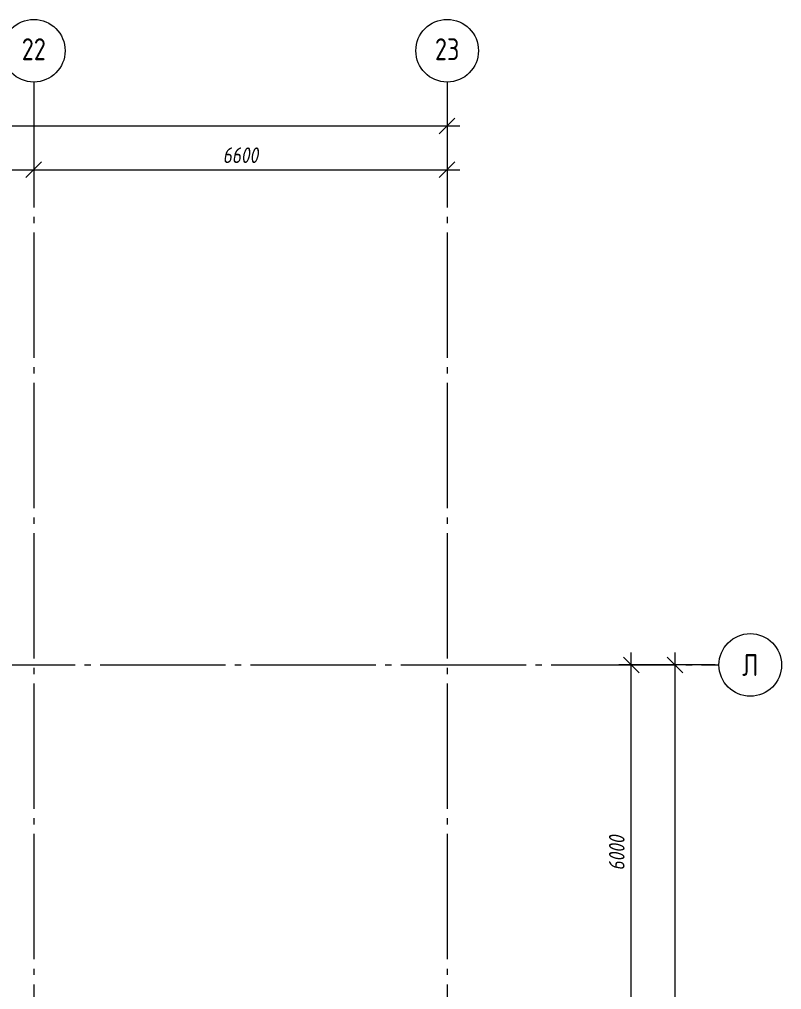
# Model space of a CAD drawing. Header units: millimetres. Extents: x -85420 to 1195317, y -69347 to 470418.
# Drawn here: x 494516 to 506686, y 65595 to 81079 of the extents above; entities that cross this region are included whole.
import ezdxf

# ---------------------------------------------------------------- set-up
doc = ezdxf.new("R2010")
doc.units = ezdxf.units.MM
for name, pattern in [('GOST2.303 6', [12, 8, -1.5, 1, -1.5]), ('ГОСТ 2.303 5', [24, 20, -1.5, 1, -1.5]), ('осевая', [50.8, 31.75, -6.35, 6.35, -6.35])]:
    doc.linetypes.add(name, pattern=pattern)
doc.layers.add('+АР_Осевые линии', color=252, linetype='GOST2.303 6', lineweight=9)
doc.layers.add('+АР_Размеры', color=252, linetype='Continuous', lineweight=0)
doc.layers.add('ОСИ', color=7, linetype='осевая', lineweight=13, true_color=0x999999)
doc.styles.add('GOST 2.304', font='CS_Gost2304.shx')
doc.styles.add('ГОСТ 2.304', font='CS_Gost2304.shx', dxfattribs={"oblique": 10})
doc.dimstyles.new('СПДС', dxfattribs={"dimscale": 100, "dimtxt": 2.5, "dimasz": 2.5, "dimexe": 2, "dimexo": 0.625, "dimgap": 1, "dimtad": 1, "dimdec": 0, "dimrnd": 5, "dimtxsty": 'ГОСТ 2.304', "dimblk": 'OBLIQUE', "dimblk1": 'OBLIQUE', "dimblk2": 'OBLIQUE', "dimcen": 2.5, "dimdle": 2, "dimadec": 0, "dimazin": 2, "dimtfac": 0.75, "dimtdec": 4, "dimtmove": 1, "dimatfit": 3, "dimfxl": 1, "dimtfill": 1, "dimtolj": 1, "dimarcsym": 1})

# ---------------------------------------------------------------- blocks, each defined once
blk = doc.blocks.new('Ось сетки - Диаметр 10 мм-1135821-0_Подвал _-2_700__Планировка')
at = {"layer": '+АР_Осевые линии', "linetype": 'Continuous'}
blk.add_circle((0, 0), 5, dxfattribs=at)
blk = doc.blocks.new('_Oblique')
at = {"color": 0, "linetype": 'ByBlock', "lineweight": -2}
blk.add_line((-0.5, -0.5), (0.5, 0.5), dxfattribs=at)
blk = doc.blocks.new('*D187')
at = {"layer": '+АР_Размеры', "color": 0, "lineweight": -2, "ltscale": 100, "transparency": 16777216}
for p, q in [((140, 64690), (140, 63853)), ((70940, 64690), (70940, 63853)), ((-60, 64053), (71140, 64053))]:
    blk.add_line(p, q, dxfattribs=at)
at = {"layer": 'Defpoints', "color": 0, "transparency": 16777216}
for p in [(140, 64753), (70940, 64753), (70940, 64053)]:
    blk.add_point(p, dxfattribs=at)
at = {"layer": '+АР_Размеры', "color": 0, "lineweight": -2, "transparency": 16777216, "xscale": 250, "yscale": 250, "zscale": 250, "rotation": 180}
blk.add_blockref('_Oblique', (140, 64053), dxfattribs=at)
at = {"layer": '+АР_Размеры', "color": 0, "lineweight": -2, "transparency": 16777216, "xscale": 250, "yscale": 250, "zscale": 250}
blk.add_blockref('_Oblique', (70940, 64053), dxfattribs=at)
at = {"layer": '+АР_Размеры', "color": 0, "ltscale": 100, "transparency": 16777216, "insert": (37040, 64278), "char_height": 250, "attachment_point": 5, "style": 'ГОСТ 2.304', "bg_fill": 3, "box_fill_scale": 1.1, "bg_fill_color": 256, "bg_fill_true_color": 13158600, "bg_fill_transparency": 0}
blk.add_mtext('\\A1;70800', dxfattribs=at)
blk = doc.blocks.new('*D208')
at = {"layer": '+АР_Размеры', "color": 0, "lineweight": -2, "ltscale": 100, "transparency": 16777216}
for p, q in [((64340, 64291), (64340, 63153)), ((60140, 64171), (60140, 63153)), ((59940, 63353), (64540, 63353))]:
    blk.add_line(p, q, dxfattribs=at)
at = {"layer": 'Defpoints', "color": 0, "transparency": 16777216}
for p in [(64340, 64353), (60140, 64233), (64340, 63353)]:
    blk.add_point(p, dxfattribs=at)
at = {"layer": '+АР_Размеры', "color": 0, "lineweight": -2, "transparency": 16777216, "xscale": 250, "yscale": 250, "zscale": 250, "rotation": 180}
blk.add_blockref('_Oblique', (60140, 63353), dxfattribs=at)
at = {"layer": '+АР_Размеры', "color": 0, "lineweight": -2, "transparency": 16777216, "xscale": 250, "yscale": 250, "zscale": 250}
blk.add_blockref('_Oblique', (64340, 63353), dxfattribs=at)
at = {"layer": '+АР_Размеры', "color": 0, "ltscale": 100, "transparency": 16777216, "insert": (62240, 63587), "char_height": 250, "attachment_point": 5, "style": 'ГОСТ 2.304', "bg_fill": 3, "box_fill_scale": 1.1, "bg_fill_color": 256, "bg_fill_true_color": 13158600, "bg_fill_transparency": 0}
blk.add_mtext('\\A1;4200', dxfattribs=at)
blk = doc.blocks.new('*D209')
at = {"layer": '+АР_Размеры', "color": 0, "lineweight": -2, "ltscale": 100, "transparency": 16777216}
for p, q in [((70940, 64690), (70940, 63153)), ((64340, 64291), (64340, 63153)), ((64140, 63353), (71140, 63353))]:
    blk.add_line(p, q, dxfattribs=at)
at = {"layer": 'Defpoints', "color": 0, "transparency": 16777216}
for p in [(70940, 64753), (64340, 64353), (70940, 63353)]:
    blk.add_point(p, dxfattribs=at)
at = {"layer": '+АР_Размеры', "color": 0, "lineweight": -2, "transparency": 16777216, "xscale": 250, "yscale": 250, "zscale": 250, "rotation": 180}
blk.add_blockref('_Oblique', (64340, 63353), dxfattribs=at)
at = {"layer": '+АР_Размеры', "color": 0, "lineweight": -2, "transparency": 16777216, "xscale": 250, "yscale": 250, "zscale": 250}
blk.add_blockref('_Oblique', (70940, 63353), dxfattribs=at)
at = {"layer": '+АР_Размеры', "color": 0, "ltscale": 100, "transparency": 16777216, "insert": (67640, 63585), "char_height": 250, "attachment_point": 5, "style": 'ГОСТ 2.304', "bg_fill": 3, "box_fill_scale": 1.1, "bg_fill_color": 256, "bg_fill_true_color": 13158600, "bg_fill_transparency": 0}
blk.add_mtext('\\A1;6600', dxfattribs=at)
blk = doc.blocks.new('*D224')
at = {"layer": '+АР_Размеры', "color": 0, "lineweight": -2, "ltscale": 100, "transparency": 16777216}
for p, q in [((74580, -6550), (74580, 55650)), ((75218, 55450), (74380, 55450)), ((75218, -6350), (74380, -6350))]:
    blk.add_line(p, q, dxfattribs=at)
at = {"layer": 'Defpoints', "color": 0, "transparency": 16777216}
for p in [(74580, 55450), (75280, 55450), (75280, -6350)]:
    blk.add_point(p, dxfattribs=at)
at = {"layer": '+АР_Размеры', "color": 0, "lineweight": -2, "transparency": 16777216, "xscale": 250, "yscale": 250, "zscale": 250}
for p, rotation in [((74580, 55450), 90), ((74580, -6350), 270)]:
    blk.add_blockref('_Oblique', p, dxfattribs=dict(at, rotation=rotation))
at = {"layer": '+АР_Размеры', "color": 0, "ltscale": 100, "transparency": 16777216, "insert": (74348, 19750), "char_height": 250, "attachment_point": 5, "rotation": 90, "style": 'ГОСТ 2.304', "bg_fill": 3, "box_fill_scale": 1.1, "bg_fill_color": 256, "bg_fill_true_color": 13158600, "bg_fill_transparency": 0}
blk.add_mtext('\\A1;61800', dxfattribs=at)
blk = doc.blocks.new('*D229')
at = {"layer": '+АР_Размеры', "color": 0, "lineweight": -2, "ltscale": 100, "transparency": 16777216}
for p, q in [((73880, 49250), (73880, 55650)), ((75218, 55450), (73680, 55450)), ((75218, 49450), (73680, 49450))]:
    blk.add_line(p, q, dxfattribs=at)
at = {"layer": 'Defpoints', "color": 0, "transparency": 16777216}
for p in [(73880, 55450), (75280, 55450), (75280, 49450)]:
    blk.add_point(p, dxfattribs=at)
at = {"layer": '+АР_Размеры', "color": 0, "lineweight": -2, "transparency": 16777216, "xscale": 250, "yscale": 250, "zscale": 250}
for p, rotation in [((73880, 55450), 90), ((73880, 49450), 270)]:
    blk.add_blockref('_Oblique', p, dxfattribs=dict(at, rotation=rotation))
at = {"layer": '+АР_Размеры', "color": 0, "ltscale": 100, "transparency": 16777216, "insert": (73648, 52450), "char_height": 250, "attachment_point": 5, "rotation": 90, "style": 'ГОСТ 2.304', "bg_fill": 3, "box_fill_scale": 1.1, "bg_fill_color": 256, "bg_fill_true_color": 13158600, "bg_fill_transparency": 0}
blk.add_mtext('\\A1;6000', dxfattribs=at)
blk = doc.blocks.new('A$C314F1C93')
at = {"layer": '+АР_Осевые линии', "linetype": 'ГОСТ 2.303 5', "lineweight": 0, "ltscale": 100}
for p, q in [((64340, 64752.7), (64340, -9752.2)), ((70940, 64752.7), (70940, -9752.2))]:
    blk.add_line(p, q, dxfattribs=at)
blk.add_lwpolyline([(-4200, 55450), (75280, 55450)], dxfattribs=at)
at = {"layer": '+АР_Осевые линии', "linetype": 'ГОСТ 2.303 5', "lineweight": 25, "ltscale": 100, "xscale": 100.0000000000002, "yscale": 100.0000000000002, "zscale": 100.0000000000002, "rotation": 90}
for p in [(64340, 65252.7), (70940, 65252.7), (75780, 55450)]:
    blk.add_blockref('Ось сетки - Диаметр 10 мм-1135821-0_Подвал _-2_700__Планировка', p, dxfattribs=at)
at = {"layer": '+АР_Осевые линии', "linetype": 'ГОСТ 2.303 5', "lineweight": 0, "ltscale": 100, "char_height": 350, "attachment_point": 5, "style": 'GOST 2.304'}
for s, insert in [('22', (64340, 65276.6)), ('23', (70940, 65276.6)), ('Л', (75780, 55450))]:
    blk.add_mtext(s, dxfattribs=dict(at, insert=insert))
at = {"layer": '+АР_Размеры', "ltscale": 100}
dim = blk.add_linear_dim(base=(70940, 64052.7), p1=(140, 64752.7), p2=(70940, 64752.7), dimstyle='СПДС', override={"dimscale": 100}, dxfattribs=at)
dim.commit()
dim.dimension.update_dxf_attribs({"geometry": '*D187', "text_midpoint": (37040, 64052.7), "dimtype": 160})
dim = blk.add_linear_dim(base=(74580, 55450), p1=(75280, -6350), p2=(75280, 55450), angle=90, dimstyle='СПДС', override={"dimscale": 100}, dxfattribs=at)
dim.commit()
dim.dimension.update_dxf_attribs({"geometry": '*D224', "text_midpoint": (74580, 19750), "dimtype": 160})
dim = blk.add_linear_dim(base=(64340, 63352.7), p1=(60140, 64233), p2=(64340, 64353.2), dimstyle='СПДС', override={"dimscale": 100}, dxfattribs=at)
dim.commit()
dim.dimension.update_dxf_attribs({"geometry": '*D208', "text_midpoint": (62240, 63587.3)})
dim = blk.add_linear_dim(base=(73880, 55450), p1=(75280, 49450), p2=(75280, 55450), angle=90, dimstyle='СПДС', override={"dimscale": 100}, dxfattribs=at)
dim.commit()
dim.dimension.update_dxf_attribs({"geometry": '*D229', "text_midpoint": (73647.8, 52450)})
dim = blk.add_linear_dim(base=(70940, 63352.7), p1=(64340, 64353.2), p2=(70940, 64752.7), dimstyle='СПДС', override={"dimscale": 100}, dxfattribs=at)
dim.commit()
dim.dimension.update_dxf_attribs({"geometry": '*D209', "text_midpoint": (67640, 63584.9)})

msp = doc.modelspace()

# ---------------------------------------------------------------- block references
at = {"layer": 'ОСИ', "ltscale": 40}
msp.add_blockref('A$C314F1C93', (430406.4, 15326.4, 0), dxfattribs=at)

doc.saveas('drawing.dxf')
